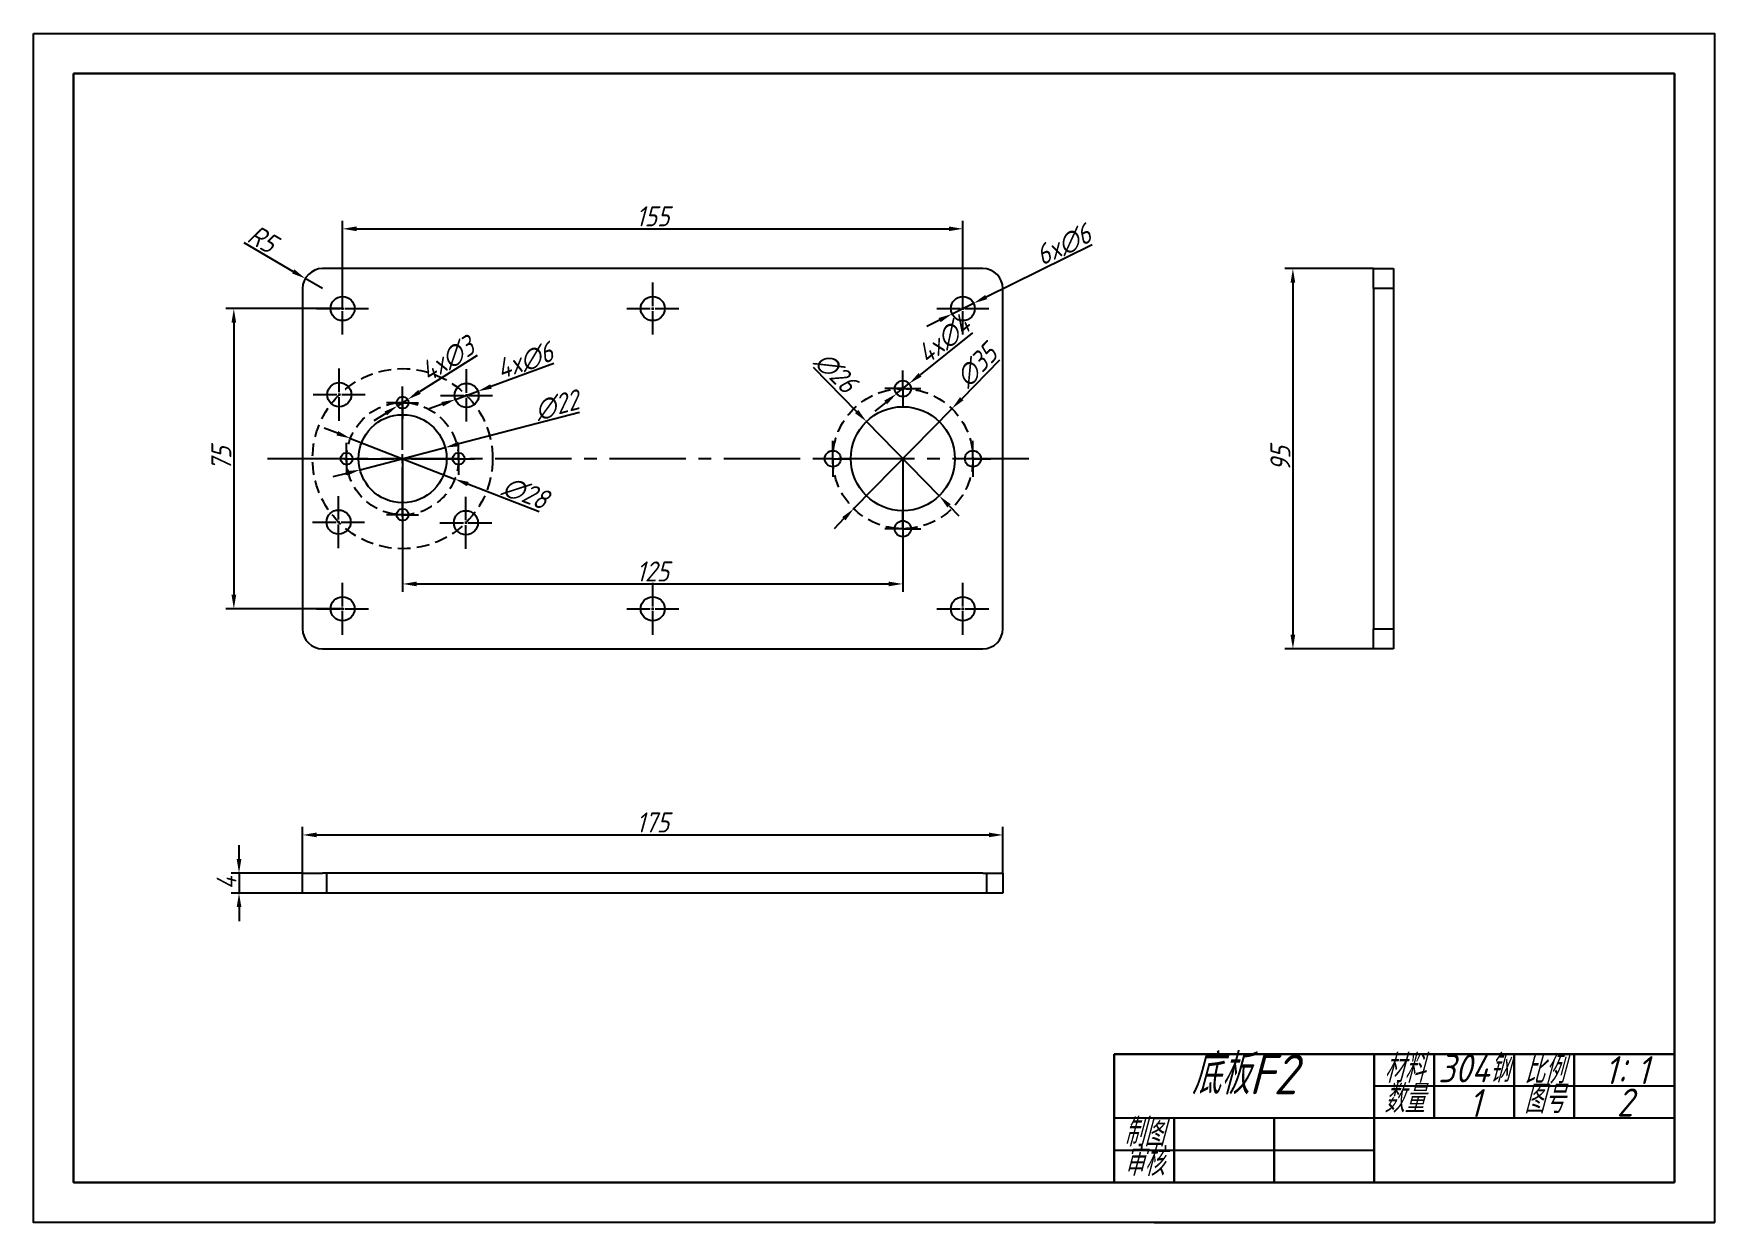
# Model space of a CAD drawing. Header units: millimetres. Extents: x 2835 to 3255, y 1592 to 1889.
import ezdxf

# ---------------------------------------------------------------- set-up
doc = ezdxf.new("R2010")
doc.units = ezdxf.units.MM
doc.linetypes.add('CENTER2', pattern=[28.575, 19.05, -3.175, 3.175, -3.175])
doc.linetypes.add('HIDDEN2', pattern=[4.7625, 3.175, -1.5875])
for name, color, linetype in [('10', 7, 'Continuous'), ('中心线', 1, 'CENTER2'), ('细实线', 3, 'Continuous'), ('虚线', 2, 'HIDDEN2')]:
    doc.layers.add(name, color=color, linetype=linetype)
doc.layers.add('粗实线', color=7, linetype='Continuous', lineweight=30)
doc.styles.get("Standard").update_dxf_attribs({"font": 'gbeitc.shx', "bigfont": 'gbcbig.shx'})
doc.dimstyles.new('ISO-25', dxfattribs={"dimtxt": 5, "dimasz": 3.5, "dimexe": 2, "dimexo": 0, "dimtad": 1, "dimdec": 0, "dimtxsty": 'Standard', "dimcen": 2.5, "dimadec": 0, "dimazin": 0, "dimtfac": 1, "dimtdec": 0, "dimtmove": 0, "dimatfit": 3, "dimfxl": 1, "dimarcsym": 0})

# ---------------------------------------------------------------- blocks, each defined once
blk = doc.blocks.new('SW_CENTERMARKSYMBOL_2')
at = {"layer": '10', "color": 0}
for p, q in [((0, 2.5), (0, 4.5)), ((-2.5, 0), (-4.5, 0)), ((0, 0), (-2.5, 0)), ((0, 0), (0, 2.5)), ((0, 0), (0, -2.5)), ((0, 0), (2.5, 0)), ((2.5, 0), (4.5, 0)), ((0, -2.5), (0, -4.5))]:
    blk.add_line(p, q, dxfattribs=at)
blk = doc.blocks.new('SW_CENTERMARKSYMBOL_3')
at = {"layer": '10', "color": 0}
for p, q in [((-2.5, 0), (-4, 0)), ((0, 0), (-2.5, 0)), ((0, 2.5), (0, 4)), ((0, 0), (0, 2.5)), ((0, 0), (0, -2.5)), ((0, 0), (2.5, 0)), ((2.5, 0), (4, 0)), ((0, -2.5), (0, -4))]:
    blk.add_line(p, q, dxfattribs=at)
blk = doc.blocks.new('SW_CENTERMARKSYMBOL_4')
at = {"layer": '10', "color": 0}
for p, q in [((0, 2.5), (0, 4.5)), ((-2.5, 0), (-4.5, 0)), ((0, 0), (-2.5, 0)), ((0, 0), (0, 2.5)), ((0, 0), (0, -2.5)), ((0, 0), (2.5, 0)), ((2.5, 0), (4.5, 0)), ((0, -2.5), (0, -4.5))]:
    blk.add_line(p, q, dxfattribs=at)
blk = doc.blocks.new('SW_CENTERMARKSYMBOL_5')
at = {"layer": '10', "color": 0}
for p, q in [((0, 2.5), (0, 4.5)), ((-2.5, 0), (-4.5, 0)), ((0, 0), (-2.5, 0)), ((0, 0), (0, 2.5)), ((0, 0), (0, -2.5)), ((0, 0), (2.5, 0)), ((2.5, 0), (4.5, 0)), ((0, -2.5), (0, -4.5))]:
    blk.add_line(p, q, dxfattribs=at)
blk = doc.blocks.new('SW_CENTERMARKSYMBOL_6')
at = {"layer": '10', "color": 0}
for p, q in [((0, 2.5), (0, 4.5)), ((-2.5, 0), (-4.5, 0)), ((0, 0), (-2.5, 0)), ((0, 0), (0, 2.5)), ((0, 0), (0, -2.5)), ((0, 0), (2.5, 0)), ((2.5, 0), (4.5, 0)), ((0, -2.5), (0, -4.5))]:
    blk.add_line(p, q, dxfattribs=at)
blk = doc.blocks.new('SW_CENTERMARKSYMBOL_7')
at = {"layer": '10', "color": 0}
for p, q in [((-2.5, 0), (-4, 0)), ((0, 0), (-2.5, 0)), ((0, 2.5), (0, 4)), ((0, 0), (0, 2.5)), ((0, 0), (0, -2.5)), ((0, 0), (2.5, 0)), ((2.5, 0), (4, 0)), ((0, -2.5), (0, -4))]:
    blk.add_line(p, q, dxfattribs=at)
blk = doc.blocks.new('SW_CENTERMARKSYMBOL_8')
at = {"layer": '10', "color": 0}
for p, q in [((-2.5, 0), (-4, 0)), ((0, 0), (-2.5, 0)), ((0, 2.5), (0, 4)), ((0, 0), (0, 2.5)), ((0, 0), (0, -2.5)), ((0, 0), (2.5, 0)), ((2.5, 0), (4, 0)), ((0, -2.5), (0, -4))]:
    blk.add_line(p, q, dxfattribs=at)
blk = doc.blocks.new('SW_CENTERMARKSYMBOL_13')
at = {"layer": '10', "color": 0}
for p, q in [((-2.5, 0), (-4, 0)), ((0, 0), (-2.5, 0)), ((0, 2.5), (0, 4)), ((0, 0), (0, 2.5)), ((0, 0), (0, -2.5)), ((0, 0), (2.5, 0)), ((2.5, 0), (4, 0)), ((0, -2.5), (0, -4))]:
    blk.add_line(p, q, dxfattribs=at)
blk = doc.blocks.new('*U19')
at = {"layer": '中心线', "color": 0, "linetype": 'CENTER2', "transparency": 16777216}
for p, q in [((0, 2.2), (0, 14.5)), ((-14.5, 0), (-2.2, 0)), ((2.2, 0), (14.5, 0)), ((0, -14.5), (0, -2.2))]:
    blk.add_line(p, q, dxfattribs=at)
at = {"layer": '中心线', "color": 0, "linetype": 'Continuous', "transparency": 16777216}
for p, q in [((-1.1, 0), (1.1, 0)), ((0, -1.1), (0, 1.1))]:
    blk.add_line(p, q, dxfattribs=at)
blk = doc.blocks.new('*U20')
at = {"layer": '中心线', "color": 0, "linetype": 'CENTER2', "transparency": 16777216}
for p, q in [((0, 0.6), (0, 6.5)), ((-6.5, 0), (-0.6, 0)), ((0.6, 0), (6.5, 0)), ((0, -6.5), (0, -0.6))]:
    blk.add_line(p, q, dxfattribs=at)
at = {"layer": '中心线', "color": 0, "linetype": 'Continuous', "transparency": 16777216}
for p, q in [((-0.3, 0), (0.3, 0)), ((0, -0.3), (0, 0.3))]:
    blk.add_line(p, q, dxfattribs=at)
blk = doc.blocks.new('*U21')
at = {"layer": '中心线', "color": 0, "linetype": 'CENTER2', "transparency": 16777216}
for p, q in [((0, 0.6), (0, 6.5)), ((-6.5, 0), (-0.6, 0)), ((0.6, 0), (6.5, 0)), ((0, -6.5), (0, -0.6))]:
    blk.add_line(p, q, dxfattribs=at)
at = {"layer": '中心线', "color": 0, "linetype": 'Continuous', "transparency": 16777216}
for p, q in [((-0.3, 0), (0.3, 0)), ((0, -0.3), (0, 0.3))]:
    blk.add_line(p, q, dxfattribs=at)
blk = doc.blocks.new('*U22')
at = {"layer": '中心线', "color": 0, "linetype": 'CENTER2', "transparency": 16777216}
for p, q in [((0, 0.6), (0, 6.5)), ((-6.5, 0), (-0.6, 0)), ((0.6, 0), (6.5, 0)), ((0, -6.5), (0, -0.6))]:
    blk.add_line(p, q, dxfattribs=at)
at = {"layer": '中心线', "color": 0, "linetype": 'Continuous', "transparency": 16777216}
for p, q in [((-0.3, 0), (0.3, 0)), ((0, -0.3), (0, 0.3))]:
    blk.add_line(p, q, dxfattribs=at)
blk = doc.blocks.new('*U23')
at = {"layer": '中心线', "color": 0, "linetype": 'CENTER2', "transparency": 16777216}
for p, q in [((0, 0.6), (0, 6.5)), ((-6.5, 0), (-0.6, 0)), ((0.6, 0), (6.5, 0)), ((0, -6.5), (0, -0.6))]:
    blk.add_line(p, q, dxfattribs=at)
at = {"layer": '中心线', "color": 0, "linetype": 'Continuous', "transparency": 16777216}
for p, q in [((-0.3, 0), (0.3, 0)), ((0, -0.3), (0, 0.3))]:
    blk.add_line(p, q, dxfattribs=at)
blk = doc.blocks.new('*U24')
at = {"layer": '中心线', "color": 0, "linetype": 'CENTER2', "transparency": 16777216}
blk.add_line((93.99, 0), (-96.26, 0), dxfattribs=at)
blk = doc.blocks.new('*D25')
at = {"layer": 'Defpoints', "color": 0, "transparency": 16777216}
for p in [(3170.27, 1829.91), (3150.12, 1734.91), (3170.27, 1734.91)]:
    blk.add_point(p, dxfattribs=at)
at = {"layer": '细实线', "color": 0, "lineweight": -2, "transparency": 16777216}
for p, q in [((3170.27, 1829.91), (3148.12, 1829.91)), ((3150.12, 1826.41), (3150.12, 1738.41)), ((3170.27, 1734.91), (3148.12, 1734.91))]:
    blk.add_line(p, q, dxfattribs=at)
at = {"layer": '细实线', "color": 0, "transparency": 16777216}
for points in [[(3149.53, 1826.41), (3150.7, 1826.41), (3150.12, 1829.91)], [(3149.53, 1738.41), (3150.7, 1738.41), (3150.12, 1734.91)]]:
    blk.add_solid(points, dxfattribs=at)
at = {"layer": '细实线', "color": 0, "transparency": 16777216, "insert": (3146.99, 1782.41), "char_height": 5, "attachment_point": 5, "rotation": 90}
blk.add_mtext('95', dxfattribs=at)
blk = doc.blocks.new('*D26')
at = {"layer": 'Defpoints', "color": 0, "transparency": 16777216}
for p in [(3077.65, 1688.41), (2902.65, 1678.89), (3077.65, 1678.89)]:
    blk.add_point(p, dxfattribs=at)
at = {"layer": '细实线', "color": 0, "lineweight": -2, "transparency": 16777216}
for p, q in [((2902.65, 1678.89), (2902.65, 1690.41)), ((2906.15, 1688.41), (3074.15, 1688.41)), ((3077.65, 1678.89), (3077.65, 1690.41))]:
    blk.add_line(p, q, dxfattribs=at)
at = {"layer": '细实线', "color": 0, "transparency": 16777216}
for points in [[(2906.15, 1689), (2906.15, 1687.83), (2902.65, 1688.41)], [(3074.15, 1689), (3074.15, 1687.83), (3077.65, 1688.41)]]:
    blk.add_solid(points, dxfattribs=at)
at = {"layer": '细实线', "color": 0, "transparency": 16777216, "insert": (2990.15, 1691.54), "char_height": 5, "attachment_point": 5}
blk.add_mtext('175', dxfattribs=at)
blk = doc.blocks.new('*D27')
at = {"layer": 'Defpoints', "color": 0, "transparency": 16777216}
for p in [(3067.65, 1839.85), (2912.65, 1819.91), (3067.65, 1819.91)]:
    blk.add_point(p, dxfattribs=at)
at = {"layer": '细实线', "color": 0, "lineweight": -2, "transparency": 16777216}
for p, q in [((2912.65, 1819.91), (2912.65, 1841.85)), ((2916.15, 1839.85), (3064.15, 1839.85)), ((3067.65, 1819.91), (3067.65, 1841.85))]:
    blk.add_line(p, q, dxfattribs=at)
at = {"layer": '细实线', "color": 0, "transparency": 16777216}
for points in [[(2916.15, 1840.43), (2916.15, 1839.26), (2912.65, 1839.85)], [(3064.15, 1840.43), (3064.15, 1839.26), (3067.65, 1839.85)]]:
    blk.add_solid(points, dxfattribs=at)
at = {"layer": '细实线', "color": 0, "transparency": 16777216, "insert": (2990.15, 1842.97), "char_height": 5, "attachment_point": 5}
blk.add_mtext('155', dxfattribs=at)
blk = doc.blocks.new('*D28')
at = {"layer": 'Defpoints', "color": 0, "transparency": 16777216}
for p in [(2912.65, 1819.91), (2885.48, 1744.91), (2912.65, 1744.91)]:
    blk.add_point(p, dxfattribs=at)
at = {"layer": '细实线', "color": 0, "lineweight": -2, "transparency": 16777216}
for p, q in [((2912.65, 1819.91), (2883.48, 1819.91)), ((2885.48, 1816.41), (2885.48, 1748.41)), ((2912.65, 1744.91), (2883.48, 1744.91))]:
    blk.add_line(p, q, dxfattribs=at)
at = {"layer": '细实线', "color": 0, "transparency": 16777216}
for points in [[(2884.89, 1816.41), (2886.06, 1816.41), (2885.48, 1819.91)], [(2884.89, 1748.41), (2886.06, 1748.41), (2885.48, 1744.91)]]:
    blk.add_solid(points, dxfattribs=at)
at = {"layer": '细实线', "color": 0, "transparency": 16777216, "insert": (2882.35, 1782.41), "char_height": 5, "attachment_point": 5, "rotation": 90}
blk.add_mtext('75', dxfattribs=at)
blk = doc.blocks.new('*D29')
at = {"layer": 'Defpoints', "color": 0, "transparency": 16777216}
for p in [(2927.65, 1782.41), (3052.65, 1782.41), (3052.65, 1751.12)]:
    blk.add_point(p, dxfattribs=at)
at = {"layer": '细实线', "color": 0, "lineweight": -2, "transparency": 16777216}
for p, q in [((2927.65, 1782.41), (2927.65, 1749.12)), ((3052.65, 1782.41), (3052.65, 1749.12)), ((2931.15, 1751.12), (3049.15, 1751.12))]:
    blk.add_line(p, q, dxfattribs=at)
at = {"layer": '细实线', "color": 0, "transparency": 16777216}
for points in [[(2931.15, 1751.7), (2931.15, 1750.54), (2927.65, 1751.12)], [(3049.15, 1751.7), (3049.15, 1750.54), (3052.65, 1751.12)]]:
    blk.add_solid(points, dxfattribs=at)
at = {"layer": '细实线', "color": 0, "transparency": 16777216, "insert": (2990.15, 1754.24), "char_height": 5, "attachment_point": 5}
blk.add_mtext('125', dxfattribs=at)
blk = doc.blocks.new('*D30')
at = {"layer": 'Defpoints', "color": 0, "lineweight": 25, "transparency": 16777216}
for p in [(2938.29, 1785.2), (2917.01, 1779.63)]:
    blk.add_point(p, dxfattribs=at)
at = {"layer": '细实线', "color": 0, "lineweight": -2, "transparency": 16777216}
for p, q in [((2971.84, 1793.99), (2941.68, 1786.09)), ((2917.01, 1779.63), (2938.29, 1785.2)), ((2913.62, 1778.74), (2910.24, 1777.85))]:
    blk.add_line(p, q, dxfattribs=at)
at = {"layer": '细实线', "color": 0, "lineweight": 25, "transparency": 16777216}
for points in [[(2941.53, 1786.65), (2941.82, 1785.52), (2938.29, 1785.2)], [(2913.48, 1779.3), (2913.77, 1778.17), (2917.01, 1779.63)]]:
    blk.add_solid(points, dxfattribs=at)
at = {"layer": '细实线', "color": 0, "transparency": 16777216, "insert": (2966.21, 1795.75), "char_height": 5, "attachment_point": 5, "rotation": 14.6805}
blk.add_mtext('∅22', dxfattribs=at)
blk = doc.blocks.new('*D31')
at = {"layer": 'Defpoints', "color": 0, "lineweight": 25, "transparency": 16777216}
for p in [(2914.6, 1787.49), (2940.7, 1777.33)]:
    blk.add_point(p, dxfattribs=at)
at = {"layer": '细实线', "color": 0, "lineweight": -2, "transparency": 16777216}
for p, q in [((2911.34, 1788.76), (2908.08, 1790.03)), ((2914.6, 1787.49), (2940.7, 1777.33)), ((2961.78, 1769.12), (2943.96, 1776.06))]:
    blk.add_line(p, q, dxfattribs=at)
at = {"layer": '细实线', "color": 0, "lineweight": 25, "transparency": 16777216}
for points in [[(2911.55, 1789.31), (2911.13, 1788.22), (2914.6, 1787.49)], [(2944.17, 1776.61), (2943.75, 1775.52), (2940.7, 1777.33)]]:
    blk.add_solid(points, dxfattribs=at)
at = {"layer": '细实线', "color": 0, "transparency": 16777216, "insert": (2958.3, 1773.83), "char_height": 5, "attachment_point": 5, "rotation": 338.7273}
blk.add_mtext('∅28', dxfattribs=at)
blk = doc.blocks.new('*D32')
at = {"layer": 'Defpoints', "color": 0, "transparency": 16777216}
for p in [(3043.55, 1791.7), (3061.75, 1773.13)]:
    blk.add_point(p, dxfattribs=at)
at = {"layer": '细实线', "color": 0, "lineweight": -2, "transparency": 16777216}
for p, q in [((3030.24, 1805.27), (3041.1, 1794.2)), ((3061.75, 1773.13), (3043.55, 1791.7)), ((3064.2, 1770.63), (3066.65, 1768.13))]:
    blk.add_line(p, q, dxfattribs=at)
at = {"layer": '细实线', "color": 0, "transparency": 16777216}
for points in [[(3041.52, 1794.6), (3040.68, 1793.79), (3043.55, 1791.7)], [(3064.62, 1771.04), (3063.78, 1770.22), (3061.75, 1773.13)]]:
    blk.add_solid(points, dxfattribs=at)
at = {"layer": '细实线', "color": 0, "transparency": 16777216, "insert": (3035.87, 1804), "char_height": 5, "attachment_point": 5, "rotation": 314.4318}
blk.add_mtext('∅26', dxfattribs=at)
blk = doc.blocks.new('*D33')
at = {"layer": 'Defpoints', "color": 0, "transparency": 16777216}
for p in [(3064.91, 1794.9), (3040.39, 1769.93)]:
    blk.add_point(p, dxfattribs=at)
at = {"layer": '细实线', "color": 0, "lineweight": -2, "transparency": 16777216}
for p, q in [((3076.82, 1807.03), (3067.36, 1797.4)), ((3040.39, 1769.93), (3064.91, 1794.9)), ((3037.94, 1767.43), (3035.48, 1764.93))]:
    blk.add_line(p, q, dxfattribs=at)
at = {"layer": '细实线', "color": 0, "transparency": 16777216}
for points in [[(3066.95, 1797.8), (3067.78, 1796.99), (3064.91, 1794.9)], [(3037.52, 1767.84), (3038.35, 1767.02), (3040.39, 1769.93)]]:
    blk.add_solid(points, dxfattribs=at)
at = {"layer": '细实线', "color": 0, "transparency": 16777216, "insert": (3071.09, 1805.65), "char_height": 5, "attachment_point": 5, "rotation": 45.5178}
blk.add_mtext('∅35', dxfattribs=at)
blk = doc.blocks.new('*D34')
at = {"layer": 'Defpoints', "color": 0, "transparency": 16777216}
for p in [(2926.38, 1795.61), (2928.92, 1797.22)]:
    blk.add_point(p, dxfattribs=at)
at = {"layer": '细实线', "color": 0, "lineweight": -2, "transparency": 16777216}
for p, q in [((2946.26, 1808.23), (2931.87, 1799.09)), ((2923.43, 1793.73), (2920.48, 1791.86)), ((2926.38, 1795.61), (2928.92, 1797.22))]:
    blk.add_line(p, q, dxfattribs=at)
at = {"layer": '细实线', "color": 0, "transparency": 16777216}
for points in [[(2931.56, 1799.59), (2932.18, 1798.6), (2928.92, 1797.22)], [(2923.12, 1794.22), (2923.74, 1793.24), (2926.38, 1795.61)]]:
    blk.add_solid(points, dxfattribs=at)
at = {"layer": '细实线', "color": 0, "transparency": 16777216, "insert": (2938.86, 1807.24), "char_height": 5, "attachment_point": 5, "rotation": 32.4258}
blk.add_mtext('4x∅3', dxfattribs=at)
blk = doc.blocks.new('*D35')
at = {"layer": 'Defpoints', "color": 0, "transparency": 16777216}
for p in [(3051.09, 1798.66), (3054.21, 1801.16)]:
    blk.add_point(p, dxfattribs=at)
at = {"layer": '细实线', "color": 0, "lineweight": -2, "transparency": 16777216}
for p, q in [((3070.08, 1813.87), (3056.94, 1803.35)), ((3051.09, 1798.66), (3054.21, 1801.16)), ((3048.36, 1796.48), (3045.63, 1794.29))]:
    blk.add_line(p, q, dxfattribs=at)
at = {"layer": '细实线', "color": 0, "transparency": 16777216}
for points in [[(3056.58, 1803.81), (3057.31, 1802.9), (3054.21, 1801.16)], [(3047.99, 1796.93), (3048.72, 1796.02), (3051.09, 1798.66)]]:
    blk.add_solid(points, dxfattribs=at)
at = {"layer": '细实线', "color": 0, "transparency": 16777216, "insert": (3062.93, 1812.15), "char_height": 5, "attachment_point": 5, "rotation": 38.6895}
blk.add_mtext('4x∅4', dxfattribs=at)
blk = doc.blocks.new('*D36')
at = {"layer": 'Defpoints', "color": 0, "lineweight": 25, "transparency": 16777216}
for p in [(2902.65, 1678.89), (2886.77, 1673.89), (2902.65, 1673.89)]:
    blk.add_point(p, dxfattribs=at)
at = {"layer": '细实线', "color": 0, "lineweight": -2, "transparency": 16777216}
for p, q in [((2886.77, 1682.39), (2886.77, 1685.89)), ((2902.65, 1678.89), (2884.77, 1678.89)), ((2886.77, 1678.89), (2886.77, 1673.89)), ((2902.65, 1673.89), (2884.77, 1673.89)), ((2886.77, 1670.39), (2886.77, 1666.89))]:
    blk.add_line(p, q, dxfattribs=at)
at = {"layer": '细实线', "color": 0, "lineweight": 25, "transparency": 16777216}
for points in [[(2886.19, 1682.39), (2887.36, 1682.39), (2886.77, 1678.89)], [(2886.19, 1670.39), (2887.36, 1670.39), (2886.77, 1673.89)]]:
    blk.add_solid(points, dxfattribs=at)
at = {"layer": '细实线', "color": 0, "transparency": 16777216, "insert": (2883.65, 1676.39), "char_height": 5, "attachment_point": 5, "rotation": 90}
blk.add_mtext('4', dxfattribs=at)
blk = doc.blocks.new('*U37')
at = {"layer": '中心线', "color": 0, "linetype": 'CENTER2', "transparency": 16777216}
for p, q in [((0, 0.6), (0, 6.5)), ((-6.5, 0), (-0.6, 0)), ((0.6, 0), (6.5, 0)), ((0, -6.5), (0, -0.6))]:
    blk.add_line(p, q, dxfattribs=at)
at = {"layer": '中心线', "color": 0, "linetype": 'Continuous', "transparency": 16777216}
for p, q in [((-0.3, 0), (0.3, 0)), ((0, -0.3), (0, 0.3))]:
    blk.add_line(p, q, dxfattribs=at)
blk = doc.blocks.new('*U38')
at = {"layer": '中心线', "color": 0, "linetype": 'CENTER2', "transparency": 16777216}
for p, q in [((0, 0.6), (0, 6.5)), ((-6.5, 0), (-0.6, 0)), ((0.6, 0), (6.5, 0)), ((0, -6.5), (0, -0.6))]:
    blk.add_line(p, q, dxfattribs=at)
at = {"layer": '中心线', "color": 0, "linetype": 'Continuous', "transparency": 16777216}
for p, q in [((-0.3, 0), (0.3, 0)), ((0, -0.3), (0, 0.3))]:
    blk.add_line(p, q, dxfattribs=at)
blk = doc.blocks.new('*D39')
at = {"layer": 'Defpoints', "color": 0, "transparency": 16777216}
for p in [(3070.34, 1821.24), (3064.96, 1818.58)]:
    blk.add_point(p, dxfattribs=at)
at = {"layer": '细实线', "color": 0, "lineweight": -2, "transparency": 16777216}
for p, q in [((3099.97, 1835.88), (3073.48, 1822.79)), ((3064.96, 1818.58), (3070.34, 1821.24)), ((3061.82, 1817.03), (3058.68, 1815.48))]:
    blk.add_line(p, q, dxfattribs=at)
at = {"layer": '细实线', "color": 0, "transparency": 16777216}
for points in [[(3073.22, 1823.31), (3073.74, 1822.27), (3070.34, 1821.24)], [(3061.56, 1817.56), (3062.08, 1816.51), (3064.96, 1818.58)]]:
    blk.add_solid(points, dxfattribs=at)
at = {"layer": '细实线', "color": 0, "transparency": 16777216, "insert": (3092.8, 1835.82), "char_height": 5, "attachment_point": 5, "rotation": 26.2846}
blk.add_mtext('6x∅6', dxfattribs=at)
blk = doc.blocks.new('*D40')
at = {"layer": 'Defpoints', "color": 0, "transparency": 16777216}
for p in [(2903.33, 1827.44), (2907.65, 1824.91)]:
    blk.add_point(p, dxfattribs=at)
at = {"layer": '细实线', "color": 0, "lineweight": -2, "transparency": 16777216}
for p, q in [((2887.96, 1836.42), (2900.31, 1829.2)), ((2907.65, 1824.91), (2903.33, 1827.44))]:
    blk.add_line(p, q, dxfattribs=at)
at = {"layer": '细实线', "color": 0, "transparency": 16777216}
blk.add_solid([(2900.61, 1829.71), (2900.02, 1828.7), (2903.33, 1827.44)], dxfattribs=at)
at = {"layer": '细实线', "color": 0, "transparency": 16777216, "insert": (2892.6, 1837.33), "char_height": 5, "attachment_point": 5, "rotation": 329.6951}
blk.add_mtext('R5', dxfattribs=at)
blk = doc.blocks.new('*U42')
at = {"layer": '粗实线', "lineweight": 25}
blk.add_circle((0, 0), 3, dxfattribs=at)
blk = doc.blocks.new('*U43')
at = {"layer": '粗实线', "color": 0, "linetype": 'ByBlock', "lineweight": -2, "transparency": 16777216}
blk.add_blockref('*U42', (2911.83, 1798.41), dxfattribs=at)
for p, rotation in [((2943.65, 1798.24), 270), ((2911.66, 1766.59), 90), ((2943.47, 1766.42), 180)]:
    blk.add_blockref('*U42', p, dxfattribs=dict(at, rotation=rotation))
blk = doc.blocks.new('*U44')
at = {"layer": '中心线', "color": 0, "linetype": 'CENTER2', "lineweight": 25, "transparency": 16777216}
for p, q in [((0, 0.6), (0, 6.5)), ((-6.5, 0), (-0.6, 0)), ((0.6, 0), (6.5, 0)), ((0, -6.5), (0, -0.6))]:
    blk.add_line(p, q, dxfattribs=at)
at = {"layer": '中心线', "color": 0, "linetype": 'Continuous', "lineweight": 25, "transparency": 16777216}
for p, q in [((-0.3, 0), (0.3, 0)), ((0, -0.3), (0, 0.3))]:
    blk.add_line(p, q, dxfattribs=at)
blk = doc.blocks.new('*U45')
at = {"layer": '中心线', "color": 0, "linetype": 'CENTER2', "lineweight": 25, "transparency": 16777216}
for p, q in [((0, 0.6), (0, 6.5)), ((-6.5, 0), (-0.6, 0)), ((0.6, 0), (6.5, 0)), ((0, -6.5), (0, -0.6))]:
    blk.add_line(p, q, dxfattribs=at)
at = {"layer": '中心线', "color": 0, "linetype": 'Continuous', "lineweight": 25, "transparency": 16777216}
for p, q in [((-0.3, 0), (0.3, 0)), ((0, -0.3), (0, 0.3))]:
    blk.add_line(p, q, dxfattribs=at)
blk = doc.blocks.new('*U46')
at = {"layer": '中心线', "color": 0, "linetype": 'CENTER2', "lineweight": 25, "transparency": 16777216}
for p, q in [((0, 0.6), (0, 6.5)), ((-6.5, 0), (-0.6, 0)), ((0.6, 0), (6.5, 0)), ((0, -6.5), (0, -0.6))]:
    blk.add_line(p, q, dxfattribs=at)
at = {"layer": '中心线', "color": 0, "linetype": 'Continuous', "lineweight": 25, "transparency": 16777216}
for p, q in [((-0.3, 0), (0.3, 0)), ((0, -0.3), (0, 0.3))]:
    blk.add_line(p, q, dxfattribs=at)
blk = doc.blocks.new('*U47')
at = {"layer": '中心线', "color": 0, "linetype": 'CENTER2', "lineweight": 25, "transparency": 16777216}
for p, q in [((0, 0.6), (0, 6.5)), ((-6.5, 0), (-0.6, 0)), ((0.6, 0), (6.5, 0)), ((0, -6.5), (0, -0.6))]:
    blk.add_line(p, q, dxfattribs=at)
at = {"layer": '中心线', "color": 0, "linetype": 'Continuous', "lineweight": 25, "transparency": 16777216}
for p, q in [((-0.3, 0), (0.3, 0)), ((0, -0.3), (0, 0.3))]:
    blk.add_line(p, q, dxfattribs=at)
blk = doc.blocks.new('*D48')
at = {"layer": 'Defpoints', "color": 0, "lineweight": 25, "transparency": 16777216}
for p in [(2946.47, 1799.26), (2940.83, 1797.21)]:
    blk.add_point(p, dxfattribs=at)
at = {"layer": '细实线', "color": 0, "lineweight": -2, "transparency": 16777216}
for p, q in [((2965.48, 1806.16), (2949.76, 1800.45)), ((2940.83, 1797.21), (2946.47, 1799.26)), ((2937.54, 1796.02), (2934.25, 1794.83))]:
    blk.add_line(p, q, dxfattribs=at)
at = {"layer": '细实线', "color": 0, "lineweight": 25, "transparency": 16777216}
for points in [[(2949.56, 1801), (2949.95, 1799.91), (2946.47, 1799.26)], [(2937.34, 1796.57), (2937.73, 1795.47), (2940.83, 1797.21)]]:
    blk.add_solid(points, dxfattribs=at)
at = {"layer": '细实线', "color": 0, "lineweight": 25, "transparency": 16777216, "insert": (2958.2, 1806.84), "char_height": 5, "attachment_point": 5, "rotation": 19.946}
blk.add_mtext('4x∅6', dxfattribs=at)

msp = doc.modelspace()

# ---------------------------------------------------------------- linework, layer by layer
at = {"color": 7, "linetype": 'Continuous', "lineweight": 25}
for p, q in [((3072.65, 1829.91), (2907.65, 1829.91)), ((3170.27, 1829.91), (3175.27, 1829.91)), ((3170.27, 1824.91), (3170.27, 1829.91)), ((3175.27, 1829.91), (3175.27, 1824.91)), ((2902.65, 1824.91), (2902.65, 1739.91)), ((3077.65, 1739.91), (3077.65, 1824.91)), ((3175.27, 1824.91), (3170.27, 1824.91)), ((3170.27, 1824.91), (3170.27, 1739.91)), ((3175.27, 1824.91), (3175.27, 1739.91)), ((3170.27, 1739.91), (3175.27, 1739.91)), ((3170.27, 1734.91), (3170.27, 1739.91)), ((3175.27, 1739.91), (3175.27, 1734.91)), ((2907.65, 1734.91), (3072.65, 1734.91)), ((3175.27, 1734.91), (3170.27, 1734.91)), ((2902.65, 1673.89), (2902.65, 1678.89)), ((2902.65, 1678.89), (2907.65, 1678.89)), ((3072.65, 1678.89), (2907.65, 1678.89)), ((2908.65, 1678.89), (2908.65, 1673.89)), ((3072.65, 1678.89), (3077.65, 1678.89)), ((3073.65, 1673.89), (3073.65, 1678.89)), ((3077.65, 1678.89), (3077.65, 1673.89)), ((2907.65, 1673.89), (2902.65, 1673.89)), ((3072.65, 1673.89), (2907.65, 1673.89)), ((3077.65, 1673.89), (3072.65, 1673.89))]:
    msp.add_line(p, q, dxfattribs=at)
for centre, radius in [((2912.65, 1819.91), 3), ((3067.65, 1819.91), 3), ((3052.65, 1799.91), 2), ((2927.65, 1796.41), 1.5), ((2927.65, 1782.41), 11), ((3052.65, 1782.41), 13), ((2913.65, 1782.41), 1.5), ((2941.65, 1782.41), 1.5), ((3035.15, 1782.41), 2), ((3070.15, 1782.41), 2), ((2927.65, 1768.41), 1.5), ((3052.65, 1764.91), 2), ((2912.65, 1744.91), 3), ((3067.65, 1744.91), 3)]:
    msp.add_circle(centre, radius, dxfattribs=at)
for centre, start, end in [((2907.65, 1824.91), 90, 180), ((3072.65, 1824.91), 0, 90), ((2907.65, 1739.91), 180, 270), ((3072.65, 1739.91), 270, 0)]:
    msp.add_arc(centre, 5, start, end, dxfattribs=at)
at = {"layer": '粗实线'}
for p, q in [((3245.44, 1633.61), (3105.44, 1633.61)), ((3105.44, 1633.61), (3105.44, 1601.61)), ((3170.44, 1633.61), (3170.44, 1601.61)), ((3185.44, 1633.61), (3185.44, 1617.61)), ((3205.44, 1633.61), (3205.44, 1617.61)), ((3220.44, 1633.61), (3220.44, 1617.61)), ((3120.44, 1617.61), (3120.44, 1601.61)), ((3145.44, 1617.61), (3145.44, 1601.61)), ((3105.44, 1601.61), (3245.44, 1601.61))]:
    msp.add_line(p, q, dxfattribs=at)
msp.add_lwpolyline([(2845.44, 1878.61), (3245.44, 1878.61), (3245.44, 1601.61), (2845.44, 1601.61)], close=True, dxfattribs=at)
at = {"layer": '粗实线', "lineweight": 25}
for centre in [(2990.15, 1819.91), (2990.15, 1744.91)]:
    msp.add_circle(centre, 3, dxfattribs=at)
at = {"layer": '细实线'}
for p, q in [((3245.44, 1625.61), (3170.44, 1625.61)), ((3255.44, 1623.61), (3255.44, 1591.61)), ((3245.44, 1617.61), (3105.44, 1617.61)), ((3170.44, 1609.61), (3105.44, 1609.61)), ((3115.44, 1591.61), (3255.44, 1591.61))]:
    msp.add_line(p, q, dxfattribs=at)
msp.add_lwpolyline([(2835.44, 1888.61), (3255.44, 1888.61), (3255.44, 1591.61), (2835.44, 1591.61)], close=True, dxfattribs=at)
at = {"layer": '虚线', "lineweight": 25}
msp.add_circle((2927.65, 1782.41), 22.5, dxfattribs=at)
at = {"layer": '虚线'}
for centre, radius in [((3052.65, 1782.41), 17.5), ((2927.65, 1782.41), 14)]:
    msp.add_circle(centre, radius, dxfattribs=at)

# ---------------------------------------------------------------- block references
at = {"layer": '中心线', "linetype": 'CENTER2'}
for name, p in [('*U20', (2912.65, 1819.91)), ('*U37', (2990.15, 1819.91)), ('*U22', (3067.65, 1819.91)), ('*U19', (2927.65, 1782.41)), ('*U24', (2990.15, 1782.41)), ('*U21', (2912.65, 1744.91)), ('*U38', (2990.15, 1744.91)), ('*U23', (3067.65, 1744.91))]:
    msp.add_blockref(name, p, dxfattribs=at)
at = {"layer": '中心线', "linetype": 'CENTER2', "lineweight": 25}
for name, p in [('*U44', (2911.83, 1798.41)), ('*U45', (2943.65, 1798.24)), ('*U46', (2911.66, 1766.59)), ('*U47', (2943.47, 1766.42))]:
    msp.add_blockref(name, p, dxfattribs=at)
at = {"layer": '中心线'}
for name, p in [('SW_CENTERMARKSYMBOL_2', (3052.65, 1799.91)), ('SW_CENTERMARKSYMBOL_3', (2927.65, 1796.41)), ('SW_CENTERMARKSYMBOL_13', (2913.65, 1782.41)), ('SW_CENTERMARKSYMBOL_7', (2941.65, 1782.41)), ('SW_CENTERMARKSYMBOL_6', (3035.15, 1782.41)), ('SW_CENTERMARKSYMBOL_4', (3070.15, 1782.41)), ('SW_CENTERMARKSYMBOL_8', (2927.65, 1768.41)), ('SW_CENTERMARKSYMBOL_5', (3052.65, 1764.91))]:
    msp.add_blockref(name, p, dxfattribs=at)
at = {"layer": '粗实线', "lineweight": 25}
msp.add_blockref('*U43', (0, 0), dxfattribs=at)

# ---------------------------------------------------------------- texts
at = {"layer": '细实线', "attachment_point": 1}
for s, width, heights, insert, char_height in [('\\pxqc;底板F2', 65, [0], (3105.44, 1633.61), 10), ('\\pxqc;材料', 15, [0], (3170.44, 1633.54), 7), ('\\pxqc;304钢', 20.2678, [0], (3185.19, 1633.6), 7), ('\\pxqc;比例', 15, [0], (3205.44, 1633.27), 7), ('\\pxqc;1：1', 15, [0], (3226.03, 1633.15), 7), ('\\pxqc;数量', 15, [0], (3170.44, 1626), 7), ('\\pxqc;图号', 15, [0], (3205.44, 1625.89), 7), ('\\pxqc;1', 15, [0], (3188.1, 1624.91), 7), ('\\pxqc;2', 15, [0], (3225.58, 1625.06), 7), ('\\pxqc;制图', 15, [8], (3105.44, 1617.61), 7), ('\\pxqc;审核', 15, [8.61], (3105.44, 1610.23), 7)]:
    msp.add_mtext_dynamic_manual_height_columns(s, width=width, gutter_width=17.5, heights=heights, dxfattribs=dict(at, insert=insert, char_height=char_height))

# ---------------------------------------------------------------- dimensions: what is measured, and where the dimension line sits
at = {"layer": '细实线'}
for base, p1, p2, picture, middle in [((3067.65, 1839.85), (2912.65, 1819.91), (3067.65, 1819.91), '*D27', (2990.15, 1842.97)), ((3052.65, 1751.12), (2927.65, 1782.41), (3052.65, 1782.41), '*D29', (2990.15, 1754.24)), ((3077.65, 1688.41), (2902.65, 1678.89), (3077.65, 1678.89), '*D26', (2990.15, 1691.54))]:
    dim = msp.add_linear_dim(base=base, p1=p1, p2=p2, dimstyle='ISO-25', dxfattribs=at)
    dim.commit()
    dim.dimension.update_dxf_attribs({"geometry": picture, "text_midpoint": middle})
dim = msp.add_radius_dim(center=(2907.65, 1824.91), mpoint=(2903.33, 1827.44), dimstyle='ISO-25', dxfattribs=at)
dim.commit()
dim.dimension.update_dxf_attribs({"geometry": '*D40', "text_midpoint": (2891.02, 1834.63), "dimtype": 164})
dim = msp.add_diameter_dim_2p(p1=(3064.96, 1818.58), p2=(3070.34, 1821.24), text='6x<>', dimstyle='ISO-25', dxfattribs=at)
dim.commit()
dim.dimension.update_dxf_attribs({"geometry": '*D39', "text_midpoint": (3094.18, 1833.02), "dimtype": 163})
for base, p1, p2, picture, middle in [((3150.12, 1734.91), (3170.27, 1829.91), (3170.27, 1734.91), '*D25', (3146.99, 1782.41)), ((2885.48, 1744.91), (2912.65, 1819.91), (2912.65, 1744.91), '*D28', (2882.35, 1782.41))]:
    dim = msp.add_linear_dim(base=base, p1=p1, p2=p2, angle=90, dimstyle='ISO-25', dxfattribs=at)
    dim.commit()
    dim.dimension.update_dxf_attribs({"geometry": picture, "text_midpoint": middle})
for p1, p2, picture, middle in [((3051.09, 1798.66), (3054.21, 1801.16), '*D35', (3062.93, 1812.15)), ((2926.38, 1795.61), (2928.92, 1797.22), '*D34', (2938.86, 1807.24))]:
    dim = msp.add_diameter_dim_2p(p1=p1, p2=p2, text='4x<>', dimstyle='ISO-25', dxfattribs=at)
    dim.commit()
    dim.dimension.update_dxf_attribs({"geometry": picture, "text_midpoint": middle})
at = {"layer": '细实线', "lineweight": 25}
dim = msp.add_diameter_dim_2p(p1=(2940.83, 1797.21), p2=(2946.47, 1799.26), text='4x<>', dimstyle='ISO-25', dxfattribs=at)
dim.commit()
dim.dimension.update_dxf_attribs({"geometry": '*D48', "text_midpoint": (2958.2, 1806.84)})
at = {"layer": '细实线'}
for p1, p2, picture, middle in [((3061.75, 1773.13), (3043.55, 1791.7), '*D32', (3033.63, 1801.81)), ((2917.01, 1779.63), (2938.29, 1785.2), '*D30', (2967.01, 1792.72)), ((2914.6, 1787.49), (2940.7, 1777.33), '*D31', (2957.17, 1770.92))]:
    dim = msp.add_diameter_dim_2p(p1=p1, p2=p2, dimstyle='ISO-25', dxfattribs=at)
    dim.commit()
    dim.dimension.update_dxf_attribs({"geometry": picture, "text_midpoint": middle, "dimtype": 163})
dim = msp.add_diameter_dim_2p(p1=(3040.39, 1769.93), p2=(3064.91, 1794.9), dimstyle='ISO-25', dxfattribs=at)
dim.commit()
dim.dimension.update_dxf_attribs({"geometry": '*D33', "text_midpoint": (3071.09, 1805.65)})
dim = msp.add_linear_dim(base=(2886.77, 1673.89), p1=(2902.65, 1678.89), p2=(2902.65, 1673.89), angle=90, text='4', dimstyle='ISO-25', dxfattribs=at)
dim.commit()
dim.dimension.update_dxf_attribs({"geometry": '*D36', "text_midpoint": (2883.65, 1676.39)})

doc.saveas('drawing.dxf')
